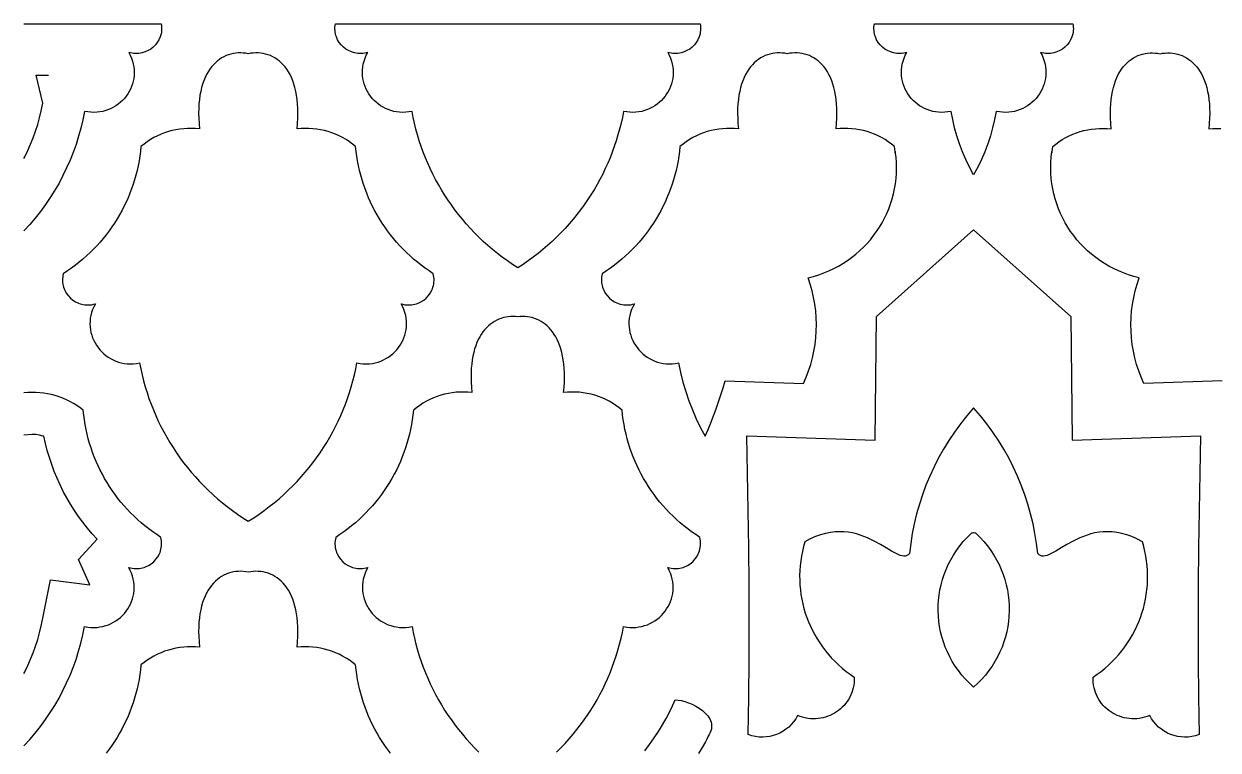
# Model space of a CAD drawing. Extents: x 50 to 3710, y -977 to -877.
# Drawn here: x 1269.8 to 1355.1, y -928.9 to -877.1 of the extents above; entities that cross this region are included whole.
import ezdxf

# ---------------------------------------------------------------- set-up
doc = ezdxf.new("R2010")
doc.units = 0
doc.layers.add('LAYER_1', color=18, linetype='CONTINUOUS')

msp = doc.modelspace()

# ---------------------------------------------------------------- linework, layer by layer
at = {"layer": 'LAYER_1'}
for points in [[(1269.849, -877.083), (1279.648, -877.083), (1279.667, -877.205), (1279.678, -877.325), (1279.68, -877.444), (1279.674, -877.561), (1279.661, -877.676), (1279.64, -877.789), (1279.577, -878.007), (1279.487, -878.213), (1279.372, -878.404), (1279.235, -878.58), (1279.078, -878.738), (1278.902, -878.876), (1278.71, -878.992), (1278.504, -879.085), (1278.285, -879.151), (1278.172, -879.174), (1278.057, -879.19), (1277.94, -879.198), (1277.821, -879.199), (1277.701, -879.191), (1277.58, -879.176), (1277.457, -879.152), (1277.334, -879.119), (1277.442, -879.323), (1277.532, -879.529), (1277.604, -879.736), (1277.658, -879.944), (1277.696, -880.151), (1277.717, -880.358), (1277.723, -880.563), (1277.713, -880.766), (1277.688, -880.966), (1277.65, -881.163), (1277.597, -881.356), (1277.531, -881.544), (1277.452, -881.727), (1277.36, -881.904), (1277.257, -882.074), (1277.143, -882.237), (1277.018, -882.392), (1276.882, -882.538), (1276.737, -882.675), (1276.582, -882.803), (1276.419, -882.92), (1276.247, -883.025), (1276.067, -883.119), (1275.88, -883.2), (1275.686, -883.268), (1275.486, -883.322), (1275.28, -883.362), (1275.068, -883.387), (1274.852, -883.396), (1274.632, -883.389), (1274.407, -883.364), (1274.18, -883.322), (1274.059, -883.921), (1273.918, -884.513), (1273.755, -885.098), (1273.572, -885.675), (1273.369, -886.244), (1273.146, -886.805), (1272.902, -887.356), (1272.639, -887.899), (1272.356, -888.431), (1272.054, -888.953), (1271.733, -889.464), (1271.393, -889.964), (1271.035, -890.452), (1270.657, -890.928), (1270.262, -891.391), (1269.849, -891.842)], [(1355.376, -902.531), (1349.783, -902.734), (1349.587, -902.285), (1349.414, -901.829), (1349.264, -901.366), (1349.138, -900.899), (1349.034, -900.427), (1348.955, -899.951), (1348.898, -899.473), (1348.865, -898.993), (1348.856, -898.512), (1348.87, -898.031), (1348.907, -897.55), (1348.969, -897.071), (1349.054, -896.595), (1349.162, -896.122), (1349.294, -895.652), (1349.45, -895.188), (1349.067, -895.091), (1348.692, -894.977), (1348.327, -894.846), (1347.97, -894.7), (1347.624, -894.538), (1347.288, -894.361), (1346.962, -894.17), (1346.646, -893.966), (1346.342, -893.747), (1346.05, -893.516), (1345.769, -893.273), (1345.501, -893.018), (1345.245, -892.751), (1345.002, -892.473), (1344.772, -892.186), (1344.555, -891.888), (1344.353, -891.581), (1344.165, -891.265), (1343.991, -890.941), (1343.833, -890.609), (1343.689, -890.269), (1343.562, -889.923), (1343.45, -889.57), (1343.355, -889.212), (1343.276, -888.848), (1343.215, -888.479), (1343.171, -888.106), (1343.144, -887.729), (1343.136, -887.349), (1343.146, -886.966), (1343.175, -886.581), (1343.223, -886.194), (1343.223, -886.269), (1343.236, -886.202), (1343.275, -885.829), (1343.496, -885.652), (1343.724, -885.488), (1343.96, -885.335), (1344.202, -885.196), (1344.451, -885.069), (1344.706, -884.956), (1344.965, -884.855), (1345.23, -884.768), (1345.499, -884.694), (1345.771, -884.634), (1346.047, -884.588), (1346.325, -884.556), (1346.605, -884.538), (1346.887, -884.534), (1347.169, -884.544), (1347.452, -884.569), (1347.417, -884.181), (1347.396, -883.808), (1347.389, -883.451), (1347.395, -883.109), (1347.413, -882.783), (1347.443, -882.471), (1347.486, -882.174), (1347.539, -881.893), (1347.603, -881.625), (1347.677, -881.373), (1347.762, -881.134), (1347.855, -880.91), (1347.957, -880.7), (1348.068, -880.504), (1348.186, -880.322), (1348.312, -880.154), (1348.445, -879.999), (1348.584, -879.857), (1348.729, -879.729), (1348.879, -879.614), (1349.035, -879.512), (1349.195, -879.423), (1349.358, -879.347), (1349.526, -879.283), (1349.696, -879.232), (1349.87, -879.193), (1350.045, -879.167), (1350.222, -879.152), (1350.4, -879.15), (1350.578, -879.159), (1350.757, -879.18), (1350.935, -879.212), (1351.114, -879.18), (1351.293, -879.159), (1351.471, -879.15), (1351.649, -879.152), (1351.826, -879.167), (1352.001, -879.193), (1352.174, -879.232), (1352.345, -879.283), (1352.512, -879.347), (1352.676, -879.423), (1352.836, -879.512), (1352.992, -879.614), (1353.142, -879.729), (1353.287, -879.857), (1353.426, -879.999), (1353.559, -880.154), (1353.685, -880.322), (1353.803, -880.504), (1353.914, -880.7), (1354.016, -880.91), (1354.109, -881.134), (1354.193, -881.373), (1354.268, -881.625), (1354.332, -881.893), (1354.385, -882.174), (1354.427, -882.471), (1354.458, -882.783), (1354.476, -883.109), (1354.482, -883.451), (1354.474, -883.808), (1354.453, -884.181), (1354.418, -884.569), (1354.701, -884.544), (1354.984, -884.534), (1355.266, -884.538)], [(1269.849, -886.682), (1269.916, -886.556), (1270.132, -886.111), (1270.332, -885.658), (1270.515, -885.198), (1270.682, -884.73), (1270.833, -884.255), (1270.966, -883.773), (1271.083, -883.285), (1271.193, -882.739), (1270.722, -880.737), (1271.596, -880.737)], [(1307.873, -929.025), (1308.18, -928.717), (1308.479, -928.402), (1308.769, -928.08), (1309.05, -927.751), (1309.322, -927.417), (1309.585, -927.076), (1309.838, -926.729), (1310.082, -926.376), (1310.316, -926.017), (1310.541, -925.653), (1310.757, -925.283), (1310.962, -924.908), (1311.158, -924.528), (1311.344, -924.143), (1311.52, -923.753), (1311.686, -923.359), (1311.842, -922.96), (1311.988, -922.557), (1312.123, -922.149), (1312.249, -921.738), (1312.364, -921.323), (1312.468, -920.904), (1312.562, -920.482), (1312.645, -920.057), (1312.873, -920.099), (1313.097, -920.123), (1313.318, -920.131), (1313.534, -920.121), (1313.745, -920.097), (1313.952, -920.057), (1314.152, -920.002), (1314.346, -919.934), (1314.533, -919.853), (1314.712, -919.759), (1314.884, -919.654), (1315.048, -919.537), (1315.202, -919.41), (1315.348, -919.273), (1315.483, -919.126), (1315.609, -918.971), (1315.723, -918.808), (1315.826, -918.638), (1315.917, -918.461), (1315.996, -918.279), (1316.062, -918.09), (1316.115, -917.898), (1316.154, -917.701), (1316.179, -917.5), (1316.189, -917.297), (1316.183, -917.092), (1316.162, -916.886), (1316.124, -916.678), (1316.069, -916.471), (1315.998, -916.264), (1315.908, -916.058), (1315.8, -915.854), (1315.927, -915.887), (1316.052, -915.911), (1316.177, -915.927), (1316.301, -915.933), (1316.423, -915.932), (1316.543, -915.922), (1316.661, -915.904), (1316.777, -915.879), (1316.89, -915.847), (1317, -915.807), (1317.21, -915.708), (1317.405, -915.584), (1317.582, -915.438), (1317.739, -915.27), (1317.874, -915.085), (1317.984, -914.883), (1318.029, -914.776), (1318.068, -914.666), (1318.099, -914.554), (1318.122, -914.438), (1318.138, -914.32), (1318.145, -914.2), (1318.144, -914.078), (1318.135, -913.955), (1318.116, -913.83), (1318.088, -913.704), (1317.794, -913.51), (1317.507, -913.309), (1317.227, -913.101), (1316.954, -912.886), (1316.688, -912.663), (1316.429, -912.433), (1316.177, -912.197), (1315.933, -911.954), (1315.696, -911.705), (1315.466, -911.45), (1315.244, -911.189), (1315.03, -910.922), (1314.824, -910.649), (1314.626, -910.371), (1314.436, -910.088), (1314.254, -909.799), (1314.08, -909.506), (1313.915, -909.207), (1313.758, -908.905), (1313.61, -908.597), (1313.471, -908.286), (1313.341, -907.971), (1313.219, -907.651), (1313.107, -907.328), (1313.003, -907.002), (1312.91, -906.672), (1312.825, -906.339), (1312.75, -906.003), (1312.685, -905.664), (1312.629, -905.323), (1312.583, -904.979), (1312.547, -904.633), (1312.327, -904.456), (1312.099, -904.291), (1311.863, -904.139), (1311.62, -904), (1311.372, -903.873), (1311.117, -903.76), (1310.857, -903.659), (1310.592, -903.572), (1310.324, -903.498), (1310.051, -903.438), (1309.776, -903.392), (1309.498, -903.36), (1309.217, -903.341), (1308.936, -903.338), (1308.653, -903.348), (1308.37, -903.373), (1308.404, -902.999), (1308.425, -902.639), (1308.434, -902.294), (1308.43, -901.963), (1308.414, -901.646), (1308.387, -901.343), (1308.349, -901.053), (1308.3, -900.778), (1308.242, -900.516), (1308.174, -900.268), (1308.096, -900.033), (1308.01, -899.811), (1307.915, -899.603), (1307.813, -899.407), (1307.703, -899.225), (1307.585, -899.055), (1307.462, -898.898), (1307.332, -898.753), (1307.196, -898.621), (1307.055, -898.501), (1306.908, -898.394), (1306.758, -898.298), (1306.603, -898.215), (1306.445, -898.143), (1306.283, -898.083), (1306.119, -898.034), (1305.952, -897.997), (1305.783, -897.971), (1305.613, -897.957), (1305.442, -897.953), (1305.27, -897.961), (1305.097, -897.979), (1304.925, -897.961), (1304.753, -897.953), (1304.582, -897.957), (1304.412, -897.971), (1304.243, -897.997), (1304.076, -898.034), (1303.912, -898.083), (1303.75, -898.143), (1303.592, -898.215), (1303.437, -898.298), (1303.286, -898.394), (1303.14, -898.501), (1302.999, -898.621), (1302.863, -898.753), (1302.733, -898.898), (1302.609, -899.055), (1302.492, -899.225), (1302.382, -899.407), (1302.28, -899.603), (1302.185, -899.811), (1302.099, -900.033), (1302.021, -900.268), (1301.953, -900.516), (1301.894, -900.778), (1301.846, -901.053), (1301.808, -901.343), (1301.781, -901.646), (1301.765, -901.963), (1301.761, -902.294), (1301.77, -902.639), (1301.791, -902.999), (1301.825, -903.373), (1301.542, -903.348), (1301.259, -903.338), (1300.977, -903.341), (1300.697, -903.36), (1300.419, -903.392), (1300.144, -903.438), (1299.871, -903.498), (1299.602, -903.572), (1299.338, -903.659), (1299.078, -903.76), (1298.823, -903.873), (1298.574, -904), (1298.332, -904.139), (1298.096, -904.291), (1297.868, -904.456), (1297.648, -904.633), (1297.612, -904.979), (1297.566, -905.323), (1297.51, -905.664), (1297.445, -906.003), (1297.37, -906.339), (1297.285, -906.672), (1297.191, -907.002), (1297.088, -907.328), (1296.976, -907.651), (1296.854, -907.971), (1296.724, -908.286), (1296.585, -908.597), (1296.437, -908.905), (1296.28, -909.207), (1296.115, -909.506), (1295.941, -909.799), (1295.759, -910.088), (1295.569, -910.371), (1295.371, -910.649), (1295.165, -910.922), (1294.951, -911.189), (1294.729, -911.45), (1294.499, -911.705), (1294.262, -911.954), (1294.018, -912.197), (1293.766, -912.433), (1293.507, -912.663), (1293.241, -912.886), (1292.967, -913.101), (1292.687, -913.309), (1292.401, -913.51), (1292.107, -913.704), (1292.079, -913.83), (1292.06, -913.955), (1292.051, -914.078), (1292.05, -914.2), (1292.057, -914.32), (1292.073, -914.438), (1292.096, -914.554), (1292.127, -914.666), (1292.166, -914.776), (1292.211, -914.883), (1292.321, -915.085), (1292.456, -915.27), (1292.613, -915.438), (1292.79, -915.584), (1292.985, -915.708), (1293.195, -915.807), (1293.305, -915.847), (1293.418, -915.879), (1293.534, -915.904), (1293.652, -915.922), (1293.772, -915.932), (1293.894, -915.933), (1294.018, -915.927), (1294.142, -915.911), (1294.268, -915.887), (1294.395, -915.854), (1294.287, -916.058), (1294.197, -916.264), (1294.125, -916.471), (1294.071, -916.678), (1294.033, -916.886), (1294.012, -917.092), (1294.006, -917.297), (1294.016, -917.5), (1294.041, -917.701), (1294.08, -917.898), (1294.132, -918.09), (1294.199, -918.279), (1294.277, -918.461), (1294.369, -918.638), (1294.472, -918.808), (1294.586, -918.971), (1294.711, -919.126), (1294.847, -919.273), (1294.992, -919.41), (1295.147, -919.537), (1295.311, -919.654), (1295.483, -919.759), (1295.662, -919.853), (1295.849, -919.934), (1296.043, -920.002), (1296.243, -920.057), (1296.449, -920.097), (1296.661, -920.121), (1296.877, -920.131), (1297.098, -920.123), (1297.322, -920.099), (1297.55, -920.057), (1297.633, -920.482), (1297.727, -920.904), (1297.831, -921.323), (1297.946, -921.738), (1298.071, -922.149), (1298.207, -922.557), (1298.353, -922.96), (1298.509, -923.359), (1298.675, -923.753), (1298.851, -924.143), (1299.037, -924.528), (1299.233, -924.908), (1299.438, -925.283), (1299.654, -925.653), (1299.879, -926.017), (1300.113, -926.376), (1300.357, -926.729), (1300.61, -927.076), (1300.873, -927.417), (1301.144, -927.751), (1301.425, -928.08), (1301.715, -928.402), (1302.014, -928.717), (1302.322, -929.025)], [(1269.849, -928.576), (1270.262, -928.125), (1270.657, -927.662), (1271.035, -927.186), (1271.393, -926.698), (1271.733, -926.198), (1272.054, -925.687), (1272.356, -925.165), (1272.639, -924.633), (1272.902, -924.091), (1273.146, -923.539), (1273.369, -922.978), (1273.572, -922.409), (1273.755, -921.832), (1273.918, -921.247), (1274.059, -920.655), (1274.18, -920.057), (1274.407, -920.099), (1274.632, -920.123), (1274.852, -920.131), (1275.068, -920.121), (1275.28, -920.097), (1275.486, -920.057), (1275.686, -920.002), (1275.88, -919.934), (1276.067, -919.853), (1276.247, -919.759), (1276.419, -919.654), (1276.582, -919.537), (1276.737, -919.41), (1276.882, -919.273), (1277.018, -919.126), (1277.143, -918.971), (1277.257, -918.808), (1277.36, -918.638), (1277.452, -918.461), (1277.531, -918.279), (1277.597, -918.09), (1277.65, -917.898), (1277.688, -917.701), (1277.713, -917.5), (1277.723, -917.297), (1277.717, -917.092), (1277.696, -916.886), (1277.658, -916.678), (1277.604, -916.471), (1277.532, -916.264), (1277.442, -916.058), (1277.334, -915.854), (1277.461, -915.887), (1277.587, -915.911), (1277.712, -915.927), (1277.835, -915.933), (1277.957, -915.932), (1278.078, -915.922), (1278.196, -915.904), (1278.311, -915.879), (1278.424, -915.847), (1278.534, -915.807), (1278.744, -915.708), (1278.939, -915.584), (1279.116, -915.438), (1279.273, -915.27), (1279.408, -915.085), (1279.518, -914.883), (1279.564, -914.776), (1279.602, -914.666), (1279.633, -914.554), (1279.656, -914.438), (1279.672, -914.32), (1279.679, -914.2), (1279.679, -914.078), (1279.669, -913.955), (1279.65, -913.83), (1279.622, -913.704), (1279.329, -913.51), (1279.042, -913.309), (1278.762, -913.101), (1278.489, -912.886), (1278.222, -912.663), (1277.963, -912.433), (1277.711, -912.197), (1277.467, -911.954), (1277.23, -911.705), (1277, -911.45), (1276.779, -911.189), (1276.564, -910.922), (1276.358, -910.649), (1276.16, -910.371), (1275.97, -910.088), (1275.788, -909.799), (1275.614, -909.506), (1275.449, -909.207), (1275.293, -908.905), (1275.145, -908.597), (1275.005, -908.286), (1274.875, -907.971), (1274.753, -907.651), (1274.641, -907.328), (1274.538, -907.002), (1274.444, -906.672), (1274.359, -906.339), (1274.284, -906.003), (1274.219, -905.664), (1274.163, -905.323), (1274.117, -904.979), (1274.081, -904.633), (1273.855, -904.46), (1273.621, -904.298), (1273.381, -904.149), (1273.133, -904.013), (1272.88, -903.889), (1272.622, -903.778), (1272.358, -903.68), (1272.09, -903.594), (1271.819, -903.522), (1271.543, -903.463), (1271.265, -903.418), (1270.985, -903.386), (1270.702, -903.368), (1270.418, -903.364), (1270.134, -903.374), (1269.849, -903.398)], [(1269.849, -923.416), (1269.916, -923.29), (1270.132, -922.845), (1270.332, -922.392), (1270.515, -921.932), (1270.682, -921.464), (1270.833, -920.989), (1270.966, -920.508), (1271.083, -920.02), (1271.193, -919.473), (1271.744, -916.735), (1274.555, -917.08), (1273.741, -915.288), (1275.082, -913.835), (1274.726, -913.445), (1274.385, -913.044), (1274.059, -912.631), (1273.748, -912.209), (1273.453, -911.777), (1273.173, -911.335), (1272.908, -910.885), (1272.66, -910.425), (1272.429, -909.958), (1272.213, -909.483), (1272.014, -909), (1271.833, -908.511), (1271.668, -908.015), (1271.52, -907.513), (1271.391, -907.006), (1271.279, -906.493), (1271.226, -906.475), (1270.972, -906.414), (1270.712, -906.378), (1270.45, -906.368), (1269.849, -906.404)], [(1296.008, -929.094), (1295.801, -928.822), (1295.603, -928.543), (1295.413, -928.26), (1295.231, -927.972), (1295.058, -927.678), (1294.892, -927.38), (1294.736, -927.077), (1294.588, -926.77), (1294.448, -926.458), (1294.318, -926.143), (1294.197, -925.824), (1294.084, -925.501), (1293.981, -925.174), (1293.887, -924.844), (1293.802, -924.511), (1293.727, -924.175), (1293.662, -923.837), (1293.606, -923.495), (1293.56, -923.151), (1293.525, -922.805), (1293.304, -922.628), (1293.076, -922.464), (1292.84, -922.312), (1292.598, -922.172), (1292.349, -922.046), (1292.094, -921.932), (1291.835, -921.832), (1291.57, -921.744), (1291.301, -921.671), (1291.029, -921.611), (1290.753, -921.564), (1290.475, -921.532), (1290.195, -921.514), (1289.913, -921.51), (1289.631, -921.52), (1289.348, -921.546), (1289.383, -921.157), (1289.404, -920.785), (1289.411, -920.428), (1289.405, -920.086), (1289.387, -919.759), (1289.357, -919.447), (1289.314, -919.151), (1289.261, -918.869), (1289.197, -918.602), (1289.123, -918.349), (1289.038, -918.111), (1288.945, -917.887), (1288.843, -917.677), (1288.732, -917.481), (1288.614, -917.298), (1288.488, -917.13), (1288.355, -916.975), (1288.216, -916.834), (1288.071, -916.705), (1287.921, -916.59), (1287.765, -916.488), (1287.605, -916.399), (1287.441, -916.323), (1287.274, -916.259), (1287.103, -916.208), (1286.93, -916.17), (1286.755, -916.143), (1286.578, -916.128), (1286.4, -916.126), (1286.222, -916.135), (1286.043, -916.156), (1285.865, -916.189), (1285.686, -916.156), (1285.507, -916.135), (1285.329, -916.126), (1285.151, -916.128), (1284.974, -916.143), (1284.799, -916.17), (1284.626, -916.208), (1284.455, -916.259), (1284.288, -916.323), (1284.124, -916.399), (1283.964, -916.488), (1283.808, -916.59), (1283.658, -916.705), (1283.513, -916.834), (1283.374, -916.975), (1283.241, -917.13), (1283.115, -917.298), (1282.997, -917.481), (1282.886, -917.677), (1282.784, -917.887), (1282.691, -918.111), (1282.607, -918.349), (1282.532, -918.602), (1282.468, -918.869), (1282.415, -919.151), (1282.373, -919.447), (1282.342, -919.759), (1282.324, -920.086), (1282.318, -920.428), (1282.325, -920.785), (1282.347, -921.157), (1282.382, -921.546), (1282.099, -921.52), (1281.816, -921.51), (1281.534, -921.514), (1281.254, -921.532), (1280.976, -921.564), (1280.7, -921.611), (1280.428, -921.671), (1280.159, -921.744), (1279.895, -921.832), (1279.635, -921.932), (1279.38, -922.046), (1279.131, -922.172), (1278.889, -922.312), (1278.653, -922.464), (1278.425, -922.628), (1278.205, -922.805), (1278.169, -923.151), (1278.123, -923.495), (1278.067, -923.837), (1278.002, -924.175), (1277.927, -924.511), (1277.842, -924.844), (1277.748, -925.174), (1277.645, -925.501), (1277.533, -925.824), (1277.411, -926.143), (1277.281, -926.458), (1277.141, -926.77), (1276.993, -927.077), (1276.837, -927.38), (1276.672, -927.678), (1276.498, -927.972), (1276.316, -928.26), (1276.126, -928.543), (1275.928, -928.822), (1275.722, -929.094)], [(1314.163, -928.927), (1314.502, -928.473), (1314.826, -928.012), (1315.133, -927.548), (1315.42, -927.083), (1315.686, -926.623), (1315.929, -926.169), (1316.148, -925.727), (1316.339, -925.299), (1316.544, -925.312), (1316.773, -925.351), (1317.02, -925.415), (1317.277, -925.502), (1317.539, -925.611), (1317.797, -925.74), (1318.044, -925.889), (1318.275, -926.056), (1318.382, -926.146), (1318.482, -926.24), (1318.575, -926.338), (1318.658, -926.44), (1318.733, -926.545), (1318.797, -926.653), (1318.85, -926.765), (1318.89, -926.88), (1318.918, -926.998), (1318.933, -927.118), (1318.932, -927.241), (1318.916, -927.367), (1318.884, -927.494), (1318.834, -927.624), (1318.767, -927.756), (1318.68, -927.89), (1318.592, -928.086), (1318.493, -928.286), (1318.263, -928.699), (1317.996, -929.126)]]:
    msp.add_lwpolyline(points, dxfattribs=at)
for points in [[(1305.097, -894.488), (1304.721, -894.241), (1304.353, -893.985), (1303.993, -893.722), (1303.642, -893.451), (1303.299, -893.172), (1302.965, -892.885), (1302.639, -892.591), (1302.322, -892.29), (1302.014, -891.982), (1301.715, -891.667), (1301.425, -891.345), (1301.144, -891.017), (1300.873, -890.682), (1300.61, -890.341), (1300.357, -889.994), (1300.113, -889.641), (1299.879, -889.283), (1299.654, -888.918), (1299.438, -888.548), (1299.233, -888.173), (1299.037, -887.793), (1298.851, -887.408), (1298.675, -887.019), (1298.509, -886.624), (1298.353, -886.225), (1298.207, -885.822), (1298.071, -885.415), (1297.946, -885.004), (1297.831, -884.589), (1297.727, -884.17), (1297.633, -883.748), (1297.55, -883.322), (1297.322, -883.364), (1297.098, -883.389), (1296.877, -883.396), (1296.661, -883.387), (1296.449, -883.362), (1296.243, -883.322), (1296.043, -883.268), (1295.849, -883.2), (1295.662, -883.119), (1295.483, -883.025), (1295.311, -882.92), (1295.147, -882.803), (1294.992, -882.675), (1294.847, -882.538), (1294.711, -882.392), (1294.586, -882.237), (1294.472, -882.074), (1294.369, -881.904), (1294.277, -881.727), (1294.199, -881.544), (1294.132, -881.356), (1294.08, -881.163), (1294.041, -880.966), (1294.016, -880.766), (1294.006, -880.563), (1294.012, -880.358), (1294.033, -880.151), (1294.071, -879.944), (1294.125, -879.736), (1294.197, -879.529), (1294.287, -879.323), (1294.395, -879.119), (1294.272, -879.152), (1294.15, -879.176), (1294.028, -879.191), (1293.908, -879.199), (1293.789, -879.198), (1293.672, -879.19), (1293.444, -879.151), (1293.226, -879.085), (1293.019, -878.992), (1292.827, -878.876), (1292.651, -878.738), (1292.494, -878.58), (1292.357, -878.404), (1292.242, -878.213), (1292.152, -878.007), (1292.117, -877.899), (1292.089, -877.789), (1292.068, -877.676), (1292.055, -877.561), (1292.049, -877.444), (1292.052, -877.325), (1292.062, -877.205), (1292.081, -877.083), (1318.113, -877.083), (1318.132, -877.205), (1318.143, -877.325), (1318.145, -877.444), (1318.14, -877.561), (1318.126, -877.676), (1318.105, -877.789), (1318.042, -878.007), (1317.952, -878.213), (1317.838, -878.404), (1317.701, -878.58), (1317.543, -878.738), (1317.367, -878.876), (1317.175, -878.992), (1316.969, -879.085), (1316.751, -879.151), (1316.638, -879.174), (1316.523, -879.19), (1316.406, -879.198), (1316.287, -879.199), (1316.167, -879.191), (1316.045, -879.176), (1315.923, -879.152), (1315.8, -879.119), (1315.908, -879.323), (1315.997, -879.529), (1316.069, -879.736), (1316.124, -879.944), (1316.161, -880.151), (1316.183, -880.358), (1316.188, -880.563), (1316.179, -880.766), (1316.154, -880.966), (1316.115, -881.163), (1316.062, -881.356), (1315.996, -881.544), (1315.917, -881.727), (1315.826, -881.904), (1315.723, -882.074), (1315.608, -882.237), (1315.483, -882.392), (1315.348, -882.538), (1315.202, -882.675), (1315.048, -882.803), (1314.884, -882.92), (1314.712, -883.025), (1314.532, -883.119), (1314.345, -883.2), (1314.151, -883.268), (1313.951, -883.322), (1313.745, -883.362), (1313.534, -883.387), (1313.318, -883.396), (1313.097, -883.389), (1312.873, -883.364), (1312.645, -883.322), (1312.562, -883.748), (1312.468, -884.17), (1312.363, -884.589), (1312.249, -885.004), (1312.123, -885.415), (1311.988, -885.822), (1311.842, -886.225), (1311.686, -886.624), (1311.52, -887.019), (1311.344, -887.408), (1311.158, -887.793), (1310.962, -888.173), (1310.756, -888.548), (1310.541, -888.918), (1310.316, -889.283), (1310.082, -889.641), (1309.838, -889.994), (1309.585, -890.341), (1309.322, -890.682), (1309.05, -891.017), (1308.769, -891.345), (1308.479, -891.667), (1308.18, -891.982), (1307.872, -892.29), (1307.556, -892.591), (1307.23, -892.885), (1306.896, -893.172), (1306.553, -893.451), (1306.202, -893.722), (1305.842, -893.985), (1305.474, -894.241)], [(1337.633, -887.839), (1337.341, -887.304), (1337.077, -886.759), (1336.839, -886.205), (1336.627, -885.643), (1336.44, -885.074), (1336.277, -884.497), (1336.136, -883.913), (1336.017, -883.322), (1335.79, -883.364), (1335.565, -883.389), (1335.345, -883.396), (1335.129, -883.387), (1334.917, -883.362), (1334.711, -883.322), (1334.511, -883.268), (1334.317, -883.2), (1334.13, -883.119), (1333.95, -883.025), (1333.778, -882.92), (1333.615, -882.803), (1333.46, -882.675), (1333.315, -882.538), (1333.179, -882.392), (1333.054, -882.237), (1332.94, -882.074), (1332.837, -881.904), (1332.745, -881.727), (1332.666, -881.544), (1332.6, -881.356), (1332.548, -881.163), (1332.509, -880.966), (1332.484, -880.766), (1332.474, -880.563), (1332.48, -880.358), (1332.501, -880.151), (1332.539, -879.944), (1332.593, -879.736), (1332.665, -879.529), (1332.755, -879.323), (1332.863, -879.119), (1332.74, -879.152), (1332.617, -879.176), (1332.496, -879.191), (1332.376, -879.199), (1332.257, -879.198), (1332.14, -879.19), (1331.912, -879.151), (1331.693, -879.085), (1331.487, -878.992), (1331.295, -878.876), (1331.119, -878.738), (1330.962, -878.58), (1330.825, -878.404), (1330.71, -878.213), (1330.62, -878.007), (1330.585, -877.899), (1330.557, -877.789), (1330.536, -877.676), (1330.523, -877.561), (1330.517, -877.444), (1330.519, -877.325), (1330.53, -877.205), (1330.549, -877.083), (1337.633, -877.083), (1344.717, -877.083), (1344.736, -877.205), (1344.747, -877.325), (1344.749, -877.444), (1344.744, -877.561), (1344.73, -877.676), (1344.709, -877.789), (1344.646, -878.007), (1344.556, -878.213), (1344.442, -878.404), (1344.305, -878.58), (1344.147, -878.738), (1343.971, -878.876), (1343.779, -878.992), (1343.573, -879.085), (1343.355, -879.151), (1343.242, -879.174), (1343.127, -879.19), (1343.01, -879.198), (1342.891, -879.199), (1342.77, -879.191), (1342.649, -879.176), (1342.527, -879.152), (1342.404, -879.119), (1342.512, -879.323), (1342.601, -879.529), (1342.673, -879.736), (1342.728, -879.944), (1342.765, -880.151), (1342.787, -880.358), (1342.792, -880.563), (1342.782, -880.766), (1342.758, -880.966), (1342.719, -881.163), (1342.666, -881.356), (1342.6, -881.544), (1342.521, -881.727), (1342.43, -881.904), (1342.327, -882.074), (1342.212, -882.237), (1342.087, -882.392), (1341.952, -882.538), (1341.806, -882.675), (1341.652, -882.803), (1341.488, -882.92), (1341.316, -883.025), (1341.136, -883.119), (1340.949, -883.2), (1340.755, -883.268), (1340.555, -883.322), (1340.349, -883.362), (1340.138, -883.387), (1339.922, -883.396), (1339.701, -883.389), (1339.477, -883.364), (1339.249, -883.322), (1339.13, -883.913), (1338.99, -884.497), (1338.826, -885.074), (1338.639, -885.643), (1338.428, -886.205), (1338.19, -886.759), (1337.926, -887.304)], [(1285.865, -879.212), (1285.686, -879.18), (1285.507, -879.159), (1285.329, -879.15), (1285.151, -879.152), (1284.974, -879.167), (1284.799, -879.193), (1284.626, -879.232), (1284.455, -879.283), (1284.288, -879.347), (1284.124, -879.423), (1283.964, -879.512), (1283.808, -879.614), (1283.658, -879.729), (1283.513, -879.857), (1283.374, -879.999), (1283.241, -880.154), (1283.115, -880.322), (1282.997, -880.504), (1282.886, -880.7), (1282.784, -880.91), (1282.691, -881.134), (1282.607, -881.373), (1282.532, -881.625), (1282.468, -881.893), (1282.415, -882.174), (1282.373, -882.471), (1282.342, -882.783), (1282.324, -883.109), (1282.318, -883.451), (1282.325, -883.808), (1282.347, -884.181), (1282.382, -884.569), (1282.099, -884.544), (1281.816, -884.534), (1281.534, -884.538), (1281.254, -884.556), (1280.976, -884.588), (1280.7, -884.634), (1280.428, -884.694), (1280.159, -884.768), (1279.895, -884.855), (1279.635, -884.956), (1279.38, -885.069), (1279.131, -885.196), (1278.889, -885.335), (1278.653, -885.488), (1278.425, -885.652), (1278.205, -885.829), (1278.169, -886.175), (1278.123, -886.519), (1278.067, -886.86), (1278.002, -887.199), (1277.927, -887.535), (1277.842, -887.868), (1277.748, -888.198), (1277.645, -888.524), (1277.533, -888.847), (1277.411, -889.167), (1277.281, -889.482), (1277.141, -889.794), (1276.993, -890.101), (1276.837, -890.404), (1276.672, -890.702), (1276.498, -890.995), (1276.316, -891.284), (1276.126, -891.567), (1275.928, -891.845), (1275.722, -892.118), (1275.508, -892.385), (1275.286, -892.646), (1275.056, -892.902), (1274.819, -893.151), (1274.575, -893.393), (1274.323, -893.629), (1274.064, -893.859), (1273.798, -894.082), (1273.524, -894.297), (1273.244, -894.505), (1272.957, -894.706), (1272.664, -894.9), (1272.636, -895.026), (1272.617, -895.151), (1272.608, -895.274), (1272.607, -895.396), (1272.614, -895.517), (1272.63, -895.634), (1272.653, -895.75), (1272.684, -895.863), (1272.722, -895.972), (1272.768, -896.079), (1272.878, -896.281), (1273.013, -896.466), (1273.17, -896.634), (1273.347, -896.78), (1273.542, -896.904), (1273.752, -897.003), (1273.862, -897.043), (1273.975, -897.075), (1274.09, -897.1), (1274.209, -897.118), (1274.329, -897.128), (1274.451, -897.13), (1274.574, -897.123), (1274.699, -897.108), (1274.825, -897.083), (1274.952, -897.05), (1274.844, -897.254), (1274.754, -897.46), (1274.682, -897.667), (1274.628, -897.874), (1274.59, -898.082), (1274.569, -898.288), (1274.563, -898.493), (1274.573, -898.696), (1274.598, -898.897), (1274.637, -899.094), (1274.689, -899.286), (1274.755, -899.475), (1274.834, -899.657), (1274.926, -899.834), (1275.029, -900.005), (1275.143, -900.167), (1275.268, -900.322), (1275.404, -900.469), (1275.549, -900.606), (1275.704, -900.733), (1275.867, -900.85), (1276.039, -900.956), (1276.219, -901.049), (1276.406, -901.13), (1276.6, -901.199), (1276.8, -901.253), (1277.006, -901.293), (1277.218, -901.318), (1277.434, -901.327), (1277.654, -901.319), (1277.879, -901.295), (1278.106, -901.253), (1278.191, -901.686), (1278.287, -902.115), (1278.394, -902.541), (1278.511, -902.962), (1278.64, -903.38), (1278.778, -903.794), (1278.928, -904.204), (1279.088, -904.609), (1279.258, -905.01), (1279.439, -905.405), (1279.63, -905.796), (1279.831, -906.182), (1280.042, -906.562), (1280.264, -906.937), (1280.495, -907.306), (1280.736, -907.669), (1280.987, -908.027), (1281.247, -908.378), (1281.517, -908.723), (1281.797, -909.061), (1282.086, -909.393), (1282.384, -909.718), (1282.692, -910.035), (1283.009, -910.346), (1283.335, -910.649), (1283.67, -910.945), (1284.014, -911.233), (1284.366, -911.513), (1284.728, -911.785), (1285.098, -912.048), (1285.477, -912.304), (1285.865, -912.551), (1286.252, -912.304), (1286.631, -912.048), (1287.001, -911.785), (1287.363, -911.513), (1287.716, -911.233), (1288.06, -910.945), (1288.395, -910.649), (1288.721, -910.346), (1289.037, -910.035), (1289.345, -909.718), (1289.643, -909.393), (1289.932, -909.061), (1290.212, -908.723), (1290.482, -908.378), (1290.743, -908.027), (1290.993, -907.669), (1291.234, -907.306), (1291.466, -906.937), (1291.687, -906.562), (1291.898, -906.182), (1292.099, -905.796), (1292.29, -905.405), (1292.471, -905.01), (1292.641, -904.609), (1292.801, -904.204), (1292.951, -903.794), (1293.09, -903.38), (1293.218, -902.962), (1293.335, -902.541), (1293.442, -902.115), (1293.538, -901.686), (1293.623, -901.253), (1293.85, -901.295), (1294.075, -901.319), (1294.295, -901.327), (1294.512, -901.318), (1294.723, -901.293), (1294.929, -901.253), (1295.129, -901.199), (1295.323, -901.13), (1295.51, -901.049), (1295.69, -900.956), (1295.862, -900.85), (1296.025, -900.733), (1296.18, -900.606), (1296.325, -900.469), (1296.461, -900.322), (1296.586, -900.167), (1296.701, -900.005), (1296.804, -899.834), (1296.895, -899.657), (1296.974, -899.475), (1297.04, -899.286), (1297.093, -899.094), (1297.132, -898.897), (1297.156, -898.696), (1297.166, -898.493), (1297.16, -898.288), (1297.139, -898.082), (1297.101, -897.874), (1297.047, -897.667), (1296.975, -897.46), (1296.885, -897.254), (1296.777, -897.05), (1296.904, -897.083), (1297.03, -897.108), (1297.155, -897.123), (1297.278, -897.13), (1297.4, -897.128), (1297.521, -897.118), (1297.639, -897.1), (1297.755, -897.075), (1297.868, -897.043), (1297.978, -897.003), (1298.188, -896.904), (1298.382, -896.78), (1298.559, -896.634), (1298.716, -896.466), (1298.851, -896.281), (1298.962, -896.079), (1299.007, -895.972), (1299.045, -895.863), (1299.076, -895.75), (1299.1, -895.634), (1299.115, -895.517), (1299.123, -895.396), (1299.122, -895.274), (1299.112, -895.151), (1299.093, -895.026), (1299.065, -894.9), (1298.772, -894.706), (1298.485, -894.505), (1298.205, -894.297), (1297.932, -894.082), (1297.665, -893.859), (1297.406, -893.629), (1297.155, -893.393), (1296.91, -893.151), (1296.673, -892.902), (1296.444, -892.646), (1296.222, -892.385), (1296.008, -892.118), (1295.801, -891.845), (1295.603, -891.567), (1295.413, -891.284), (1295.231, -890.995), (1295.058, -890.702), (1294.892, -890.404), (1294.736, -890.101), (1294.588, -889.794), (1294.448, -889.482), (1294.318, -889.167), (1294.197, -888.847), (1294.084, -888.524), (1293.981, -888.198), (1293.887, -887.868), (1293.802, -887.535), (1293.727, -887.199), (1293.662, -886.86), (1293.606, -886.519), (1293.56, -886.175), (1293.525, -885.829), (1293.304, -885.652), (1293.076, -885.488), (1292.84, -885.335), (1292.598, -885.196), (1292.349, -885.069), (1292.094, -884.956), (1291.835, -884.855), (1291.57, -884.768), (1291.301, -884.694), (1291.029, -884.634), (1290.753, -884.588), (1290.475, -884.556), (1290.195, -884.538), (1289.913, -884.534), (1289.631, -884.544), (1289.348, -884.569), (1289.383, -884.181), (1289.404, -883.808), (1289.411, -883.451), (1289.405, -883.109), (1289.387, -882.783), (1289.357, -882.471), (1289.314, -882.174), (1289.261, -881.893), (1289.197, -881.625), (1289.123, -881.373), (1289.038, -881.134), (1288.945, -880.91), (1288.843, -880.7), (1288.732, -880.504), (1288.614, -880.322), (1288.488, -880.154), (1288.355, -879.999), (1288.216, -879.857), (1288.071, -879.729), (1287.921, -879.614), (1287.765, -879.512), (1287.605, -879.423), (1287.441, -879.347), (1287.274, -879.283), (1287.103, -879.232), (1286.93, -879.193), (1286.755, -879.167), (1286.578, -879.152), (1286.4, -879.15), (1286.222, -879.159), (1286.043, -879.18)], [(1285.865, -879.212), (1285.686, -879.18), (1285.507, -879.159), (1285.329, -879.15), (1285.151, -879.152), (1284.974, -879.167), (1284.799, -879.193), (1284.626, -879.232), (1284.455, -879.283), (1284.288, -879.347), (1284.124, -879.423), (1283.964, -879.512), (1283.808, -879.614), (1283.658, -879.729), (1283.513, -879.857), (1283.374, -879.999), (1283.241, -880.154), (1283.115, -880.322), (1282.997, -880.504), (1282.886, -880.7), (1282.784, -880.91), (1282.691, -881.134), (1282.607, -881.373), (1282.532, -881.625), (1282.468, -881.893), (1282.415, -882.174), (1282.373, -882.471), (1282.342, -882.783), (1282.324, -883.109), (1282.318, -883.451), (1282.325, -883.808), (1282.347, -884.181), (1282.382, -884.569), (1282.099, -884.544), (1281.816, -884.534), (1281.534, -884.538), (1281.254, -884.556), (1280.976, -884.588), (1280.7, -884.634), (1280.428, -884.694), (1280.159, -884.768), (1279.895, -884.855), (1279.635, -884.956), (1279.38, -885.069), (1279.131, -885.196), (1278.889, -885.335), (1278.653, -885.488), (1278.425, -885.652), (1278.205, -885.829), (1278.169, -886.175), (1278.123, -886.519), (1278.067, -886.86), (1278.002, -887.199), (1277.927, -887.535), (1277.842, -887.868), (1277.748, -888.198), (1277.645, -888.524), (1277.533, -888.847), (1277.411, -889.167), (1277.281, -889.482), (1277.141, -889.794), (1276.993, -890.101), (1276.837, -890.404), (1276.672, -890.702), (1276.498, -890.995), (1276.316, -891.284), (1276.126, -891.567), (1275.928, -891.845), (1275.722, -892.118), (1275.508, -892.385), (1275.286, -892.646), (1275.056, -892.902), (1274.819, -893.151), (1274.575, -893.393), (1274.323, -893.629), (1274.064, -893.859), (1273.798, -894.082), (1273.524, -894.297), (1273.244, -894.505), (1272.957, -894.706), (1272.664, -894.9), (1272.636, -895.026), (1272.617, -895.151), (1272.608, -895.274), (1272.607, -895.396), (1272.614, -895.517), (1272.63, -895.634), (1272.653, -895.75), (1272.684, -895.863), (1272.722, -895.972), (1272.768, -896.079), (1272.878, -896.281), (1273.013, -896.466), (1273.17, -896.634), (1273.347, -896.78), (1273.542, -896.904), (1273.752, -897.003), (1273.862, -897.043), (1273.975, -897.075), (1274.09, -897.1), (1274.209, -897.118), (1274.329, -897.128), (1274.451, -897.13), (1274.574, -897.123), (1274.699, -897.108), (1274.825, -897.083), (1274.952, -897.05), (1274.844, -897.254), (1274.754, -897.46), (1274.682, -897.667), (1274.628, -897.874), (1274.59, -898.082), (1274.569, -898.288), (1274.563, -898.493), (1274.573, -898.696), (1274.598, -898.897), (1274.637, -899.094), (1274.689, -899.286), (1274.755, -899.475), (1274.834, -899.657), (1274.926, -899.834), (1275.029, -900.005), (1275.143, -900.167), (1275.268, -900.322), (1275.404, -900.469), (1275.549, -900.606), (1275.704, -900.733), (1275.867, -900.85), (1276.039, -900.956), (1276.219, -901.049), (1276.406, -901.13), (1276.6, -901.199), (1276.8, -901.253), (1277.006, -901.293), (1277.218, -901.318), (1277.434, -901.327), (1277.654, -901.319), (1277.879, -901.295), (1278.106, -901.253), (1278.191, -901.686), (1278.287, -902.115), (1278.394, -902.541), (1278.511, -902.962), (1278.64, -903.38), (1278.778, -903.794), (1278.928, -904.204), (1279.088, -904.609), (1279.258, -905.01), (1279.439, -905.405), (1279.63, -905.796), (1279.831, -906.182), (1280.042, -906.562), (1280.264, -906.937), (1280.495, -907.306), (1280.736, -907.669), (1280.987, -908.027), (1281.247, -908.378), (1281.517, -908.723), (1281.797, -909.061), (1282.086, -909.393), (1282.384, -909.718), (1282.692, -910.035), (1283.009, -910.346), (1283.335, -910.649), (1283.67, -910.945), (1284.014, -911.233), (1284.366, -911.513), (1284.728, -911.785), (1285.098, -912.048), (1285.477, -912.304), (1285.865, -912.551), (1286.252, -912.304), (1286.631, -912.048), (1287.001, -911.785), (1287.363, -911.513), (1287.716, -911.233), (1288.06, -910.945), (1288.395, -910.649), (1288.721, -910.346), (1289.037, -910.035), (1289.345, -909.718), (1289.643, -909.393), (1289.932, -909.061), (1290.212, -908.723), (1290.482, -908.378), (1290.743, -908.027), (1290.993, -907.669), (1291.234, -907.306), (1291.466, -906.937), (1291.687, -906.562), (1291.898, -906.182), (1292.099, -905.796), (1292.29, -905.405), (1292.471, -905.01), (1292.641, -904.609), (1292.801, -904.204), (1292.951, -903.794), (1293.09, -903.38), (1293.218, -902.962), (1293.335, -902.541), (1293.442, -902.115), (1293.538, -901.686), (1293.623, -901.253), (1293.85, -901.295), (1294.075, -901.319), (1294.295, -901.327), (1294.512, -901.318), (1294.723, -901.293), (1294.929, -901.253), (1295.129, -901.199), (1295.323, -901.13), (1295.51, -901.049), (1295.69, -900.956), (1295.862, -900.85), (1296.025, -900.733), (1296.18, -900.606), (1296.325, -900.469), (1296.461, -900.322), (1296.586, -900.167), (1296.701, -900.005), (1296.804, -899.834), (1296.895, -899.657), (1296.974, -899.475), (1297.04, -899.286), (1297.093, -899.094), (1297.132, -898.897), (1297.156, -898.696), (1297.166, -898.493), (1297.16, -898.288), (1297.139, -898.082), (1297.101, -897.874), (1297.047, -897.667), (1296.975, -897.46), (1296.885, -897.254), (1296.777, -897.05), (1296.904, -897.083), (1297.03, -897.108), (1297.155, -897.123), (1297.278, -897.13), (1297.4, -897.128), (1297.521, -897.118), (1297.639, -897.1), (1297.755, -897.075), (1297.868, -897.043), (1297.978, -897.003), (1298.188, -896.904), (1298.382, -896.78), (1298.559, -896.634), (1298.716, -896.466), (1298.851, -896.281), (1298.962, -896.079), (1299.007, -895.972), (1299.045, -895.863), (1299.076, -895.75), (1299.1, -895.634), (1299.115, -895.517), (1299.123, -895.396), (1299.122, -895.274), (1299.112, -895.151), (1299.093, -895.026), (1299.065, -894.9), (1298.772, -894.706), (1298.485, -894.505), (1298.205, -894.297), (1297.932, -894.082), (1297.665, -893.859), (1297.406, -893.629), (1297.155, -893.393), (1296.91, -893.151), (1296.673, -892.902), (1296.444, -892.646), (1296.222, -892.385), (1296.008, -892.118), (1295.801, -891.845), (1295.603, -891.567), (1295.413, -891.284), (1295.231, -890.995), (1295.058, -890.702), (1294.892, -890.404), (1294.736, -890.101), (1294.588, -889.794), (1294.448, -889.482), (1294.318, -889.167), (1294.197, -888.847), (1294.084, -888.524), (1293.981, -888.198), (1293.887, -887.868), (1293.802, -887.535), (1293.727, -887.199), (1293.662, -886.86), (1293.606, -886.519), (1293.56, -886.175), (1293.525, -885.829), (1293.304, -885.652), (1293.076, -885.488), (1292.84, -885.335), (1292.598, -885.196), (1292.349, -885.069), (1292.094, -884.956), (1291.835, -884.855), (1291.57, -884.768), (1291.301, -884.694), (1291.029, -884.634), (1290.753, -884.588), (1290.475, -884.556), (1290.195, -884.538), (1289.913, -884.534), (1289.631, -884.544), (1289.348, -884.569), (1289.383, -884.181), (1289.404, -883.808), (1289.411, -883.451), (1289.405, -883.109), (1289.387, -882.783), (1289.357, -882.471), (1289.314, -882.174), (1289.261, -881.893), (1289.197, -881.625), (1289.123, -881.373), (1289.038, -881.134), (1288.945, -880.91), (1288.843, -880.7), (1288.732, -880.504), (1288.614, -880.322), (1288.488, -880.154), (1288.355, -879.999), (1288.216, -879.857), (1288.071, -879.729), (1287.921, -879.614), (1287.765, -879.512), (1287.605, -879.423), (1287.441, -879.347), (1287.274, -879.283), (1287.103, -879.232), (1286.93, -879.193), (1286.755, -879.167), (1286.578, -879.152), (1286.4, -879.15), (1286.222, -879.159), (1286.043, -879.18)], [(1318.472, -906.496), (1318.681, -906.013), (1318.882, -905.525), (1319.073, -905.034), (1319.255, -904.54), (1319.428, -904.042), (1319.591, -903.541), (1319.745, -903.038), (1319.89, -902.531), (1325.483, -902.734), (1325.68, -902.285), (1325.853, -901.829), (1326.002, -901.366), (1326.129, -900.899), (1326.232, -900.427), (1326.312, -899.951), (1326.368, -899.473), (1326.401, -898.993), (1326.411, -898.512), (1326.397, -898.031), (1326.359, -897.55), (1326.298, -897.071), (1326.213, -896.595), (1326.104, -896.122), (1325.972, -895.652), (1325.816, -895.188), (1326.2, -895.091), (1326.574, -894.977), (1326.94, -894.846), (1327.296, -894.7), (1327.643, -894.538), (1327.979, -894.361), (1328.305, -894.17), (1328.62, -893.966), (1328.924, -893.747), (1329.216, -893.516), (1329.497, -893.273), (1329.766, -893.018), (1330.022, -892.751), (1330.265, -892.473), (1330.495, -892.186), (1330.711, -891.888), (1330.913, -891.581), (1331.102, -891.265), (1331.275, -890.941), (1331.434, -890.609), (1331.577, -890.269), (1331.705, -889.923), (1331.816, -889.57), (1331.912, -889.212), (1331.99, -888.848), (1332.052, -888.479), (1332.096, -888.106), (1332.122, -887.729), (1332.131, -887.349), (1332.121, -886.966), (1332.092, -886.581), (1332.044, -886.194), (1332.043, -886.269), (1332.031, -886.202), (1331.991, -885.829), (1331.771, -885.652), (1331.543, -885.488), (1331.307, -885.335), (1331.064, -885.196), (1330.816, -885.069), (1330.561, -884.956), (1330.301, -884.855), (1330.036, -884.768), (1329.768, -884.694), (1329.495, -884.634), (1329.22, -884.588), (1328.942, -884.556), (1328.661, -884.538), (1328.38, -884.534), (1328.097, -884.544), (1327.814, -884.569), (1327.849, -884.181), (1327.87, -883.808), (1327.878, -883.451), (1327.872, -883.109), (1327.854, -882.783), (1327.823, -882.471), (1327.781, -882.174), (1327.728, -881.893), (1327.663, -881.625), (1327.589, -881.373), (1327.505, -881.134), (1327.411, -880.91), (1327.309, -880.7), (1327.199, -880.504), (1327.08, -880.322), (1326.954, -880.154), (1326.822, -879.999), (1326.683, -879.857), (1326.538, -879.729), (1326.387, -879.614), (1326.232, -879.512), (1326.072, -879.423), (1325.908, -879.347), (1325.741, -879.283), (1325.57, -879.232), (1325.397, -879.193), (1325.222, -879.167), (1325.045, -879.152), (1324.867, -879.15), (1324.688, -879.159), (1324.51, -879.18), (1324.331, -879.212), (1324.153, -879.18), (1323.974, -879.159), (1323.795, -879.15), (1323.617, -879.152), (1323.44, -879.167), (1323.265, -879.193), (1323.092, -879.232), (1322.922, -879.283), (1322.754, -879.347), (1322.59, -879.423), (1322.43, -879.512), (1322.275, -879.614), (1322.124, -879.729), (1321.979, -879.857), (1321.84, -879.999), (1321.708, -880.154), (1321.582, -880.322), (1321.464, -880.504), (1321.353, -880.7), (1321.251, -880.91), (1321.157, -881.134), (1321.073, -881.373), (1320.999, -881.625), (1320.935, -881.893), (1320.881, -882.174), (1320.839, -882.471), (1320.809, -882.783), (1320.79, -883.109), (1320.785, -883.451), (1320.792, -883.808), (1320.813, -884.181), (1320.848, -884.569), (1320.565, -884.544), (1320.282, -884.534), (1320.001, -884.538), (1319.721, -884.556), (1319.442, -884.588), (1319.167, -884.634), (1318.895, -884.694), (1318.626, -884.768), (1318.361, -884.855), (1318.101, -884.956), (1317.847, -885.069), (1317.598, -885.196), (1317.355, -885.335), (1317.12, -885.488), (1316.891, -885.652), (1316.671, -885.829), (1316.635, -886.175), (1316.589, -886.519), (1316.534, -886.86), (1316.468, -887.199), (1316.393, -887.535), (1316.309, -887.868), (1316.215, -888.198), (1316.112, -888.524), (1315.999, -888.847), (1315.878, -889.167), (1315.747, -889.482), (1315.608, -889.794), (1315.46, -890.101), (1315.303, -890.404), (1315.138, -890.702), (1314.965, -890.995), (1314.783, -891.284), (1314.592, -891.567), (1314.394, -891.845), (1314.188, -892.118), (1313.974, -892.385), (1313.752, -892.646), (1313.523, -892.902), (1313.286, -893.151), (1313.041, -893.393), (1312.789, -893.629), (1312.53, -893.859), (1312.264, -894.082), (1311.991, -894.297), (1311.711, -894.505), (1311.424, -894.706), (1311.13, -894.9), (1311.102, -895.026), (1311.084, -895.151), (1311.074, -895.274), (1311.073, -895.396), (1311.081, -895.517), (1311.096, -895.634), (1311.12, -895.75), (1311.151, -895.863), (1311.189, -895.972), (1311.234, -896.079), (1311.344, -896.281), (1311.479, -896.466), (1311.636, -896.634), (1311.813, -896.78), (1312.008, -896.904), (1312.218, -897.003), (1312.328, -897.043), (1312.441, -897.075), (1312.557, -897.1), (1312.675, -897.118), (1312.795, -897.128), (1312.917, -897.13), (1313.041, -897.123), (1313.166, -897.108), (1313.292, -897.083), (1313.418, -897.05), (1313.31, -897.254), (1313.221, -897.46), (1313.149, -897.667), (1313.094, -897.874), (1313.057, -898.082), (1313.035, -898.288), (1313.03, -898.493), (1313.039, -898.696), (1313.064, -898.897), (1313.103, -899.094), (1313.156, -899.286), (1313.222, -899.475), (1313.301, -899.657), (1313.392, -899.834), (1313.495, -900.005), (1313.61, -900.167), (1313.735, -900.322), (1313.87, -900.469), (1314.016, -900.606), (1314.17, -900.733), (1314.334, -900.85), (1314.506, -900.956), (1314.686, -901.049), (1314.873, -901.13), (1315.067, -901.199), (1315.267, -901.253), (1315.473, -901.293), (1315.684, -901.318), (1315.9, -901.327), (1316.121, -901.319), (1316.345, -901.295), (1316.573, -901.253), (1316.714, -901.945), (1316.884, -902.628), (1317.081, -903.301), (1317.305, -903.964), (1317.557, -904.616), (1317.836, -905.255), (1318.141, -905.883)], [(1337.633, -904.473), (1337.153, -905.031), (1336.698, -905.605), (1336.269, -906.194), (1335.865, -906.796), (1335.486, -907.411), (1335.133, -908.04), (1334.806, -908.68), (1334.506, -909.331), (1334.231, -909.992), (1333.982, -910.663), (1333.76, -911.344), (1333.565, -912.033), (1333.397, -912.729), (1333.255, -913.432), (1333.14, -914.142), (1333.053, -914.857), (1332.965, -914.945), (1332.868, -915.003), (1332.762, -915.035), (1332.647, -915.041), (1332.522, -915.025), (1332.388, -914.987), (1332.246, -914.932), (1332.093, -914.86), (1331.761, -914.677), (1331.392, -914.456), (1330.985, -914.214), (1330.54, -913.969), (1330.303, -913.851), (1330.057, -913.738), (1329.801, -913.634), (1329.536, -913.54), (1329.261, -913.459), (1328.976, -913.392), (1328.682, -913.342), (1328.378, -913.312), (1328.064, -913.302), (1327.741, -913.316), (1327.408, -913.356), (1327.065, -913.423), (1326.712, -913.521), (1326.349, -913.651), (1325.976, -913.816), (1325.594, -914.017), (1325.496, -914.358), (1325.413, -914.701), (1325.345, -915.044), (1325.292, -915.388), (1325.252, -915.733), (1325.227, -916.077), (1325.216, -916.42), (1325.219, -916.763), (1325.236, -917.104), (1325.267, -917.443), (1325.311, -917.78), (1325.368, -918.115), (1325.439, -918.447), (1325.522, -918.775), (1325.619, -919.1), (1325.729, -919.42), (1325.851, -919.736), (1325.986, -920.047), (1326.133, -920.353), (1326.292, -920.654), (1326.464, -920.948), (1326.647, -921.236), (1326.843, -921.517), (1327.05, -921.791), (1327.268, -922.057), (1327.498, -922.315), (1327.74, -922.565), (1327.992, -922.806), (1328.256, -923.038), (1328.53, -923.261), (1328.815, -923.473), (1329.11, -923.676), (1329.112, -923.871), (1329.1, -924.062), (1329.076, -924.249), (1329.041, -924.431), (1328.994, -924.608), (1328.936, -924.78), (1328.867, -924.946), (1328.788, -925.107), (1328.7, -925.261), (1328.603, -925.409), (1328.497, -925.55), (1328.382, -925.684), (1328.26, -925.811), (1328.131, -925.93), (1327.994, -926.041), (1327.851, -926.143), (1327.703, -926.237), (1327.548, -926.322), (1327.389, -926.398), (1327.225, -926.464), (1327.057, -926.521), (1326.885, -926.567), (1326.71, -926.603), (1326.532, -926.628), (1326.351, -926.642), (1326.169, -926.645), (1325.986, -926.636), (1325.801, -926.615), (1325.616, -926.582), (1325.43, -926.536), (1325.245, -926.477), (1325.061, -926.405), (1324.932, -926.638), (1324.783, -926.854), (1324.617, -927.053), (1324.434, -927.233), (1324.237, -927.395), (1324.027, -927.538), (1323.805, -927.66), (1323.573, -927.762), (1323.332, -927.844), (1323.085, -927.903), (1322.833, -927.94), (1322.576, -927.954), (1322.318, -927.945), (1322.059, -927.912), (1321.8, -927.854), (1321.545, -927.77), (1321.58, -925.106), (1321.601, -922.442), (1321.608, -919.778), (1321.602, -917.114), (1321.582, -914.45), (1321.548, -911.786), (1321.5, -909.122), (1321.438, -906.458), (1330.602, -906.773), (1330.709, -897.954), (1337.633, -891.76), (1344.558, -897.954), (1344.664, -906.773), (1353.828, -906.458), (1353.767, -909.122), (1353.719, -911.786), (1353.685, -914.45), (1353.665, -917.114), (1353.658, -919.778), (1353.666, -922.442), (1353.687, -925.106), (1353.722, -927.77), (1353.466, -927.854), (1353.208, -927.912), (1352.949, -927.945), (1352.69, -927.954), (1352.434, -927.94), (1352.181, -927.903), (1351.934, -927.844), (1351.694, -927.762), (1351.462, -927.66), (1351.24, -927.538), (1351.029, -927.395), (1350.832, -927.233), (1350.649, -927.053), (1350.483, -926.854), (1350.334, -926.638), (1350.205, -926.405), (1350.021, -926.477), (1349.836, -926.536), (1349.651, -926.582), (1349.466, -926.615), (1349.281, -926.636), (1349.097, -926.645), (1348.915, -926.642), (1348.735, -926.628), (1348.557, -926.603), (1348.382, -926.567), (1348.21, -926.521), (1348.041, -926.464), (1347.877, -926.398), (1347.718, -926.322), (1347.564, -926.237), (1347.415, -926.143), (1347.272, -926.041), (1347.136, -925.93), (1347.006, -925.811), (1346.884, -925.684), (1346.77, -925.55), (1346.664, -925.409), (1346.566, -925.261), (1346.478, -925.107), (1346.399, -924.946), (1346.331, -924.78), (1346.273, -924.608), (1346.226, -924.431), (1346.19, -924.249), (1346.166, -924.062), (1346.155, -923.871), (1346.156, -923.676), (1346.452, -923.473), (1346.737, -923.261), (1347.011, -923.038), (1347.274, -922.806), (1347.527, -922.565), (1347.768, -922.315), (1347.998, -922.057), (1348.217, -921.791), (1348.424, -921.517), (1348.619, -921.236), (1348.803, -920.948), (1348.974, -920.654), (1349.134, -920.353), (1349.281, -920.047), (1349.416, -919.736), (1349.538, -919.42), (1349.647, -919.1), (1349.744, -918.775), (1349.828, -918.447), (1349.898, -918.115), (1349.956, -917.78), (1350, -917.443), (1350.03, -917.104), (1350.047, -916.763), (1350.05, -916.42), (1350.039, -916.077), (1350.014, -915.733), (1349.975, -915.388), (1349.921, -915.044), (1349.853, -914.701), (1349.77, -914.358), (1349.673, -914.017), (1349.29, -913.816), (1348.917, -913.651), (1348.555, -913.521), (1348.202, -913.423), (1347.859, -913.356), (1347.526, -913.316), (1347.202, -913.302), (1346.888, -913.312), (1346.585, -913.342), (1346.29, -913.392), (1346.006, -913.459), (1345.731, -913.54), (1345.465, -913.634), (1345.21, -913.738), (1344.963, -913.851), (1344.727, -913.969), (1344.282, -914.214), (1343.875, -914.456), (1343.505, -914.677), (1343.173, -914.86), (1343.021, -914.932), (1342.878, -914.987), (1342.744, -915.025), (1342.62, -915.041), (1342.505, -915.035), (1342.399, -915.003), (1342.302, -914.945), (1342.214, -914.857), (1342.126, -914.142), (1342.012, -913.432), (1341.87, -912.729), (1341.701, -912.033), (1341.506, -911.344), (1341.284, -910.663), (1341.036, -909.992), (1340.761, -909.331), (1340.46, -908.68), (1340.133, -908.04), (1339.78, -907.411), (1339.402, -906.796), (1338.998, -906.194), (1338.568, -905.605), (1338.113, -905.031)], [(1337.633, -924.39), (1337.332, -924.112), (1337.05, -923.822), (1336.787, -923.521), (1336.543, -923.21), (1336.318, -922.889), (1336.112, -922.559), (1335.925, -922.221), (1335.757, -921.876), (1335.608, -921.524), (1335.478, -921.166), (1335.367, -920.804), (1335.275, -920.437), (1335.202, -920.067), (1335.149, -919.695), (1335.114, -919.32), (1335.099, -918.945), (1335.102, -918.569), (1335.125, -918.193), (1335.167, -917.819), (1335.228, -917.447), (1335.308, -917.078), (1335.407, -916.712), (1335.526, -916.351), (1335.664, -915.995), (1335.821, -915.645), (1335.997, -915.301), (1336.193, -914.965), (1336.407, -914.637), (1336.641, -914.318), (1336.895, -914.009), (1337.167, -913.711), (1337.459, -913.424), (1337.482, -913.404), (1337.511, -913.387), (1337.559, -913.372), (1337.633, -913.361), (1337.708, -913.372), (1337.755, -913.387), (1337.807, -913.424), (1338.099, -913.711), (1338.372, -914.009), (1338.625, -914.318), (1338.859, -914.637), (1339.074, -914.965), (1339.269, -915.301), (1339.446, -915.645), (1339.603, -915.995), (1339.74, -916.351), (1339.859, -916.712), (1339.958, -917.078), (1340.039, -917.447), (1340.1, -917.819), (1340.142, -918.193), (1340.164, -918.569), (1340.168, -918.945), (1340.152, -919.32), (1340.118, -919.695), (1340.064, -920.067), (1339.991, -920.437), (1339.899, -920.804), (1339.788, -921.166), (1339.658, -921.524), (1339.509, -921.876), (1339.341, -922.221), (1339.154, -922.559), (1338.948, -922.889), (1338.723, -923.21), (1338.479, -923.521), (1338.216, -923.822), (1337.934, -924.112)]]:
    msp.add_lwpolyline(points, close=True, dxfattribs=at)

doc.saveas('drawing.dxf')
